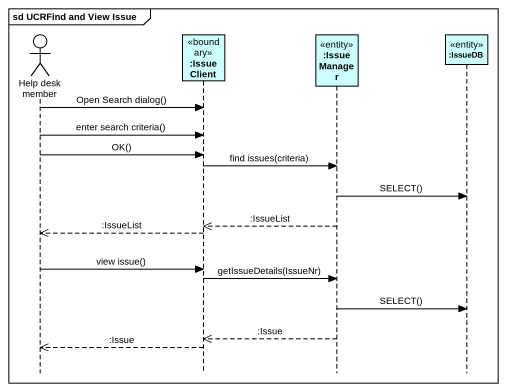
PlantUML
@startuml
mainframe sd UCRFind and View Issue
hide footbox
actor "Help desk member" as Help_desk_member
participant ":IssueClient" as IssueClient <<boundary>> #CCFFFF
participant ":IssueManager" as IssueManager <<entity>> #CCFFFF
participant ":IssueDB" as IssueDB <<entity>> #CCFFFF

Help_desk_member -> IssueClient : Open Search dialog()
Help_desk_member -> IssueClient : enter search criteria()
Help_desk_member -> IssueClient : OK()
IssueClient -> IssueManager : find issues(criteria)
IssueManager -> IssueDB : SELECT()
IssueManager -->> IssueClient : :IssueList
IssueClient -->> Help_desk_member : :IssueList
Help_desk_member -> IssueClient : view issue()
IssueClient -> IssueManager : getIssueDetails(IssueNr)
IssueManager -> IssueDB : SELECT()
IssueManager -->> IssueClient : :Issue
IssueClient -->> Help_desk_member : :Issue
@enduml
